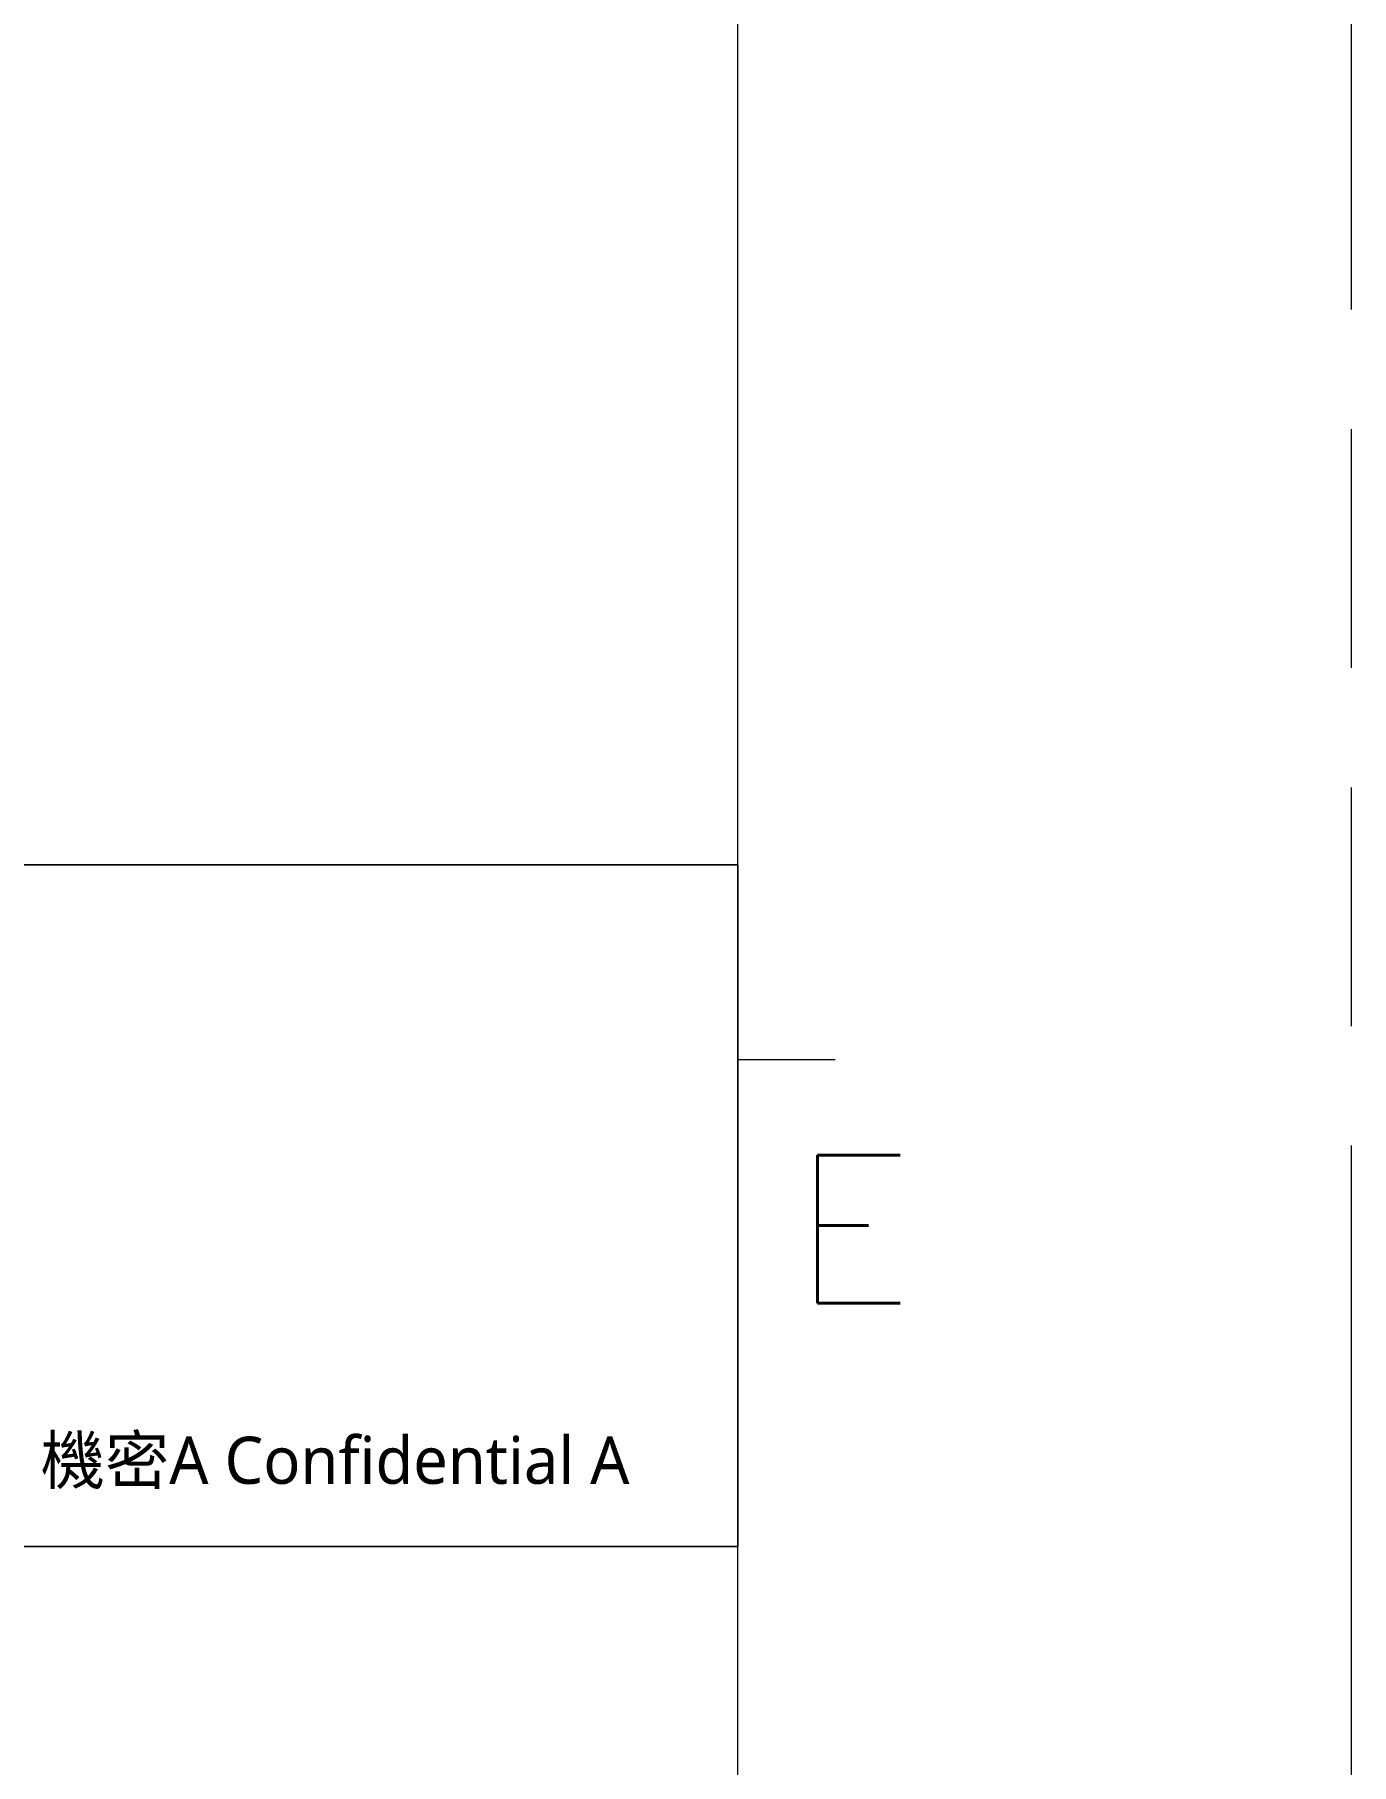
# Model space of a CAD drawing. Extents: x -142062 to -141811, y -6359 to -6182.
# Drawn here: x -141827.62 to -141811.08, y -6337.32 to -6315.59 of the extents above; entities that cross this region are included whole.
import ezdxf

# ---------------------------------------------------------------- set-up
doc = ezdxf.new("R2010")
doc.units = 0
doc.linetypes.add('PHANTOM', pattern=[29.5, 9.5, -1.5, 3, -1.5, 3, -1.5, 9.5])
doc.layers.get('0').update_dxf_attribs({"lineweight": 9})
doc.layers.add('0PAPERF', color=2, linetype='PHANTOM', lineweight=9, plot=False)
doc.styles.add('SIMPLEX', font='simplex.shx')
doc.styles.get("Standard").update_dxf_attribs({"font": 'PMingLiU.ttf'})

msp = doc.modelspace()

# ---------------------------------------------------------------- linework, layer by layer
for p, q in [((-141818.791, -6354.151), (-141818.791, -6190.851)), ((-141931.939, -6326.017), (-141818.791, -6326.017)), ((-141818.791, -6326.017), (-141857.323, -6326.017)), ((-141818.791, -6334.58), (-141818.791, -6326.017)), ((-141818.791, -6328.463), (-141817.568, -6328.463)), ((-141857.323, -6334.58), (-141818.791, -6334.58))]:
    msp.add_line(p, q)
msp.add_lwpolyline([(-141887.291, -6326.017), (-141818.791, -6326.017), (-141818.791, -6334.58), (-141887.291, -6334.58)], close=True)
at = {"layer": '0PAPERF'}
msp.add_line((-141811.083, -6359.044), (-141811.083, -6181.674), dxfattribs=at)

# ---------------------------------------------------------------- texts
at = {"style": 'SIMPLEX'}
msp.add_text('E', height=1.859, dxfattribs=at).set_placement((-141818.107, -6331.522))
at = {"color": 2, "insert": (-141827.549, -6333.2), "char_height": 0.5925, "width": 7.73797, "attachment_point": 1}
msp.add_mtext('{\\fMicrosoft JhengHei|b0|i0|c136|p18;\\C1;機密A Confidential A}', dxfattribs=at)

doc.saveas('drawing.dxf')
